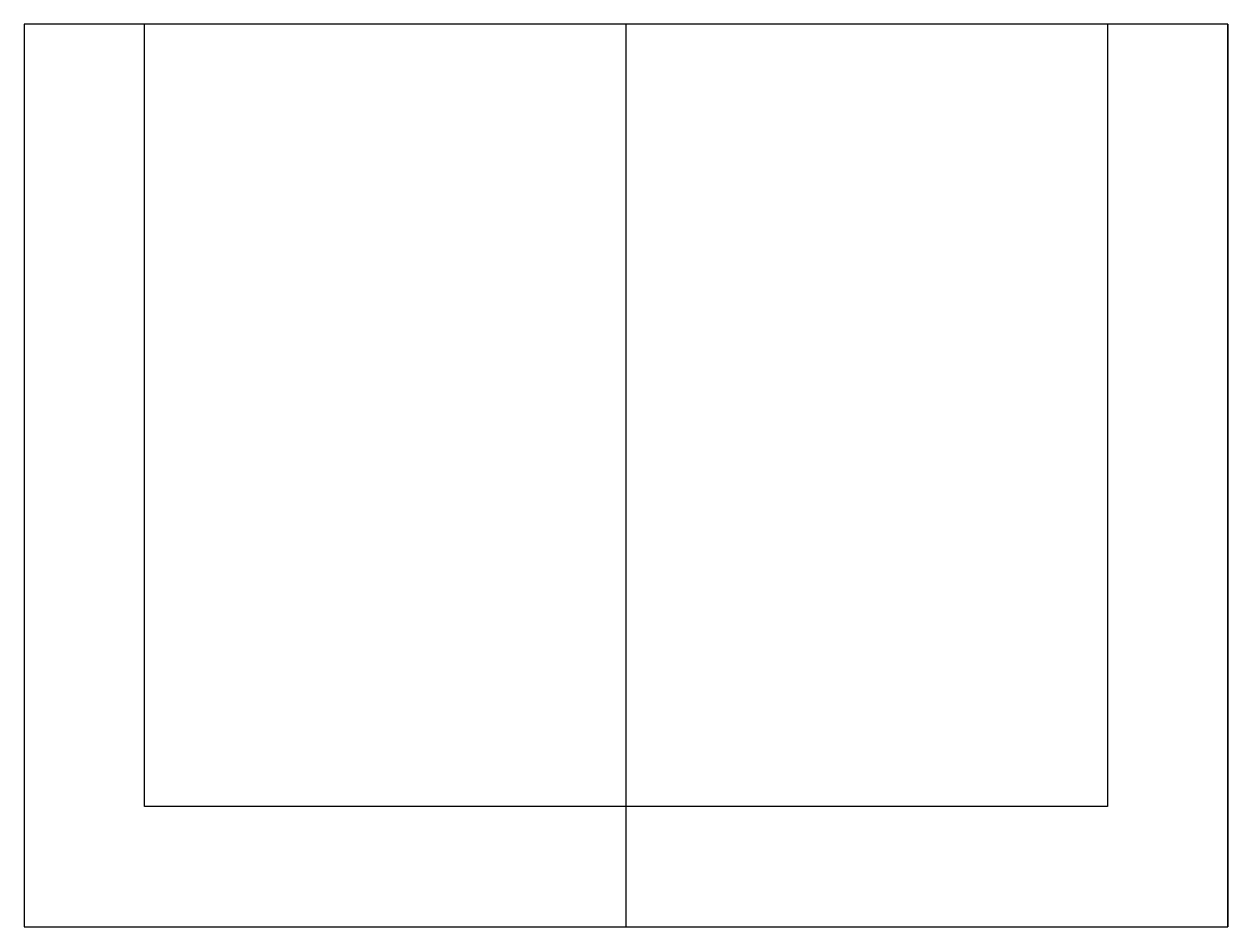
# Model space of a CAD drawing. Extents: x -10 to 10, y 0 to 15.
import ezdxf

# ---------------------------------------------------------------- set-up
doc = ezdxf.new("R2010")
doc.units = 0
doc.layers.get('0').update_dxf_attribs({"linetype": 'CONTINUOUS'})

msp = doc.modelspace()

# ---------------------------------------------------------------- linework, layer by layer
at = {"linetype": 'CONTINUOUS'}
for p, q in [((-10, 15), (-10, 0)), ((10, 15), (-10, 15)), ((-8, 15), (-10, 15)), ((-10, 15), (-10, 0)), ((-8, 2), (-8, 15)), ((0, 0), (0, 15)), ((10, 15), (8, 15)), ((8, 15), (8, 2)), ((10, 15), (10, 0)), ((10, 0), (10, 15)), ((8, 2), (-8, 2)), ((-10, 0), (10, 0)), ((-10, 0), (10, 0))]:
    msp.add_line(p, q, dxfattribs=at)

doc.saveas('drawing.dxf')
